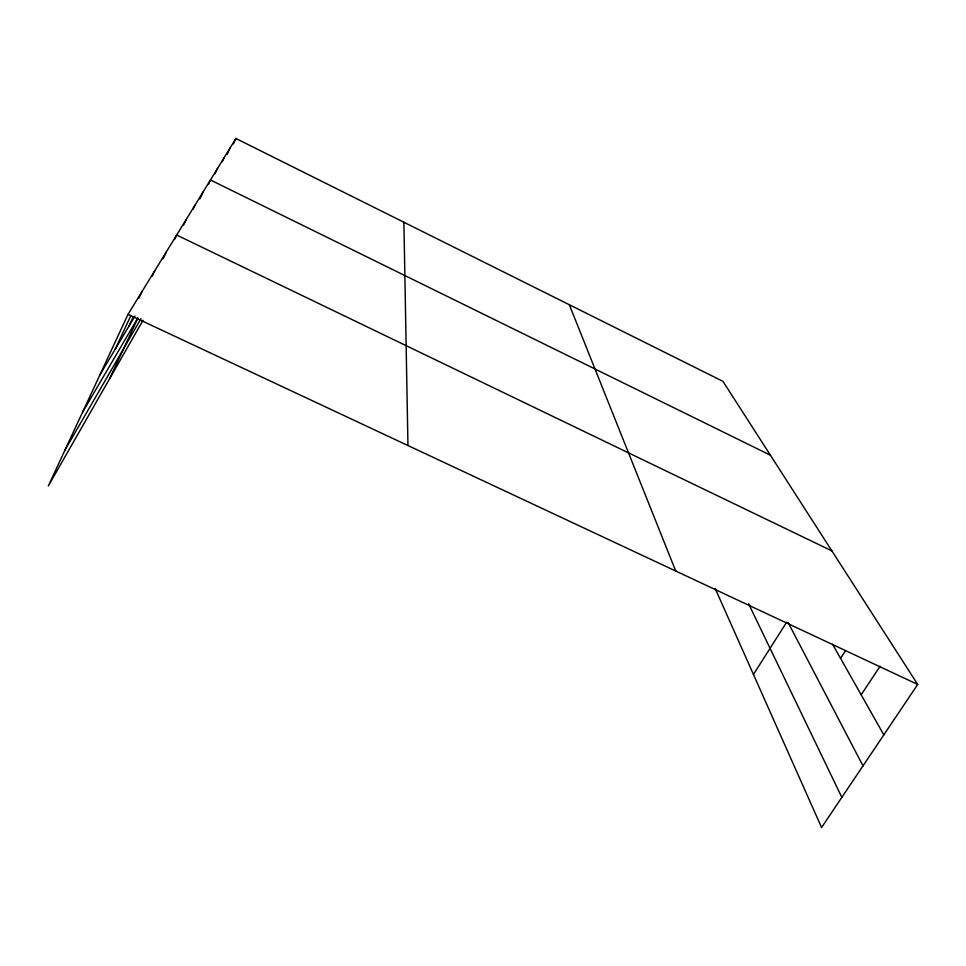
<?xml version="1.0" encoding="UTF-8"?>
<svg xmlns="http://www.w3.org/2000/svg" width="966" height="966" viewBox="0 0 966 966"><rect width="100%" height="100%" fill="white"/><g stroke="black" fill="none" stroke-linecap="round" stroke-linejoin="round"><path stroke-width="1.45" d="M715.178 588.487L821.583 827.524L917.7 684.435L722.942 381.341L235.909 138.476L128.031 314.336L48.3 486.007L143.028 320.265M115.22 349.197L130.845 315.604M138.971 298.132L142.099 291.418M129.07 325.928L133.453 316.51M152.254 276.143L154.765 270.758M163.085 258.828L166.237 252.054M109.556 378.841L137.909 318.104M174.761 239.145L176.681 235.04L831.907 550.91M183.685 224.897L186.209 219.499M193.091 209.236L194.963 205.239M199.817 198.924L203.005 192.113M208.547 184.059L210.443 179.99L770.409 455.203M215.007 173.832L217.531 168.434M222.216 161.757L224.112 157.712M227.058 154.5L230.222 147.762M233.374 143.886L235.909 138.476M65.06 449.927L140.976 318.659M82.581 412.18L137.764 318.068M99.86 374.989L134.974 316.015M753.456 674.473L786.578 622.321M840.541 658.341L845.479 650.77M861.177 694.82L880.074 666.226M128.031 314.336L917.7 684.435M832.559 644.225L883.818 734.872M788.051 622.394L863 765.869M748.59 603.75L841.833 797.361M569.324 304.737L675.741 571.039M403.897 222.24L407.954 445.531"/></g></svg>
